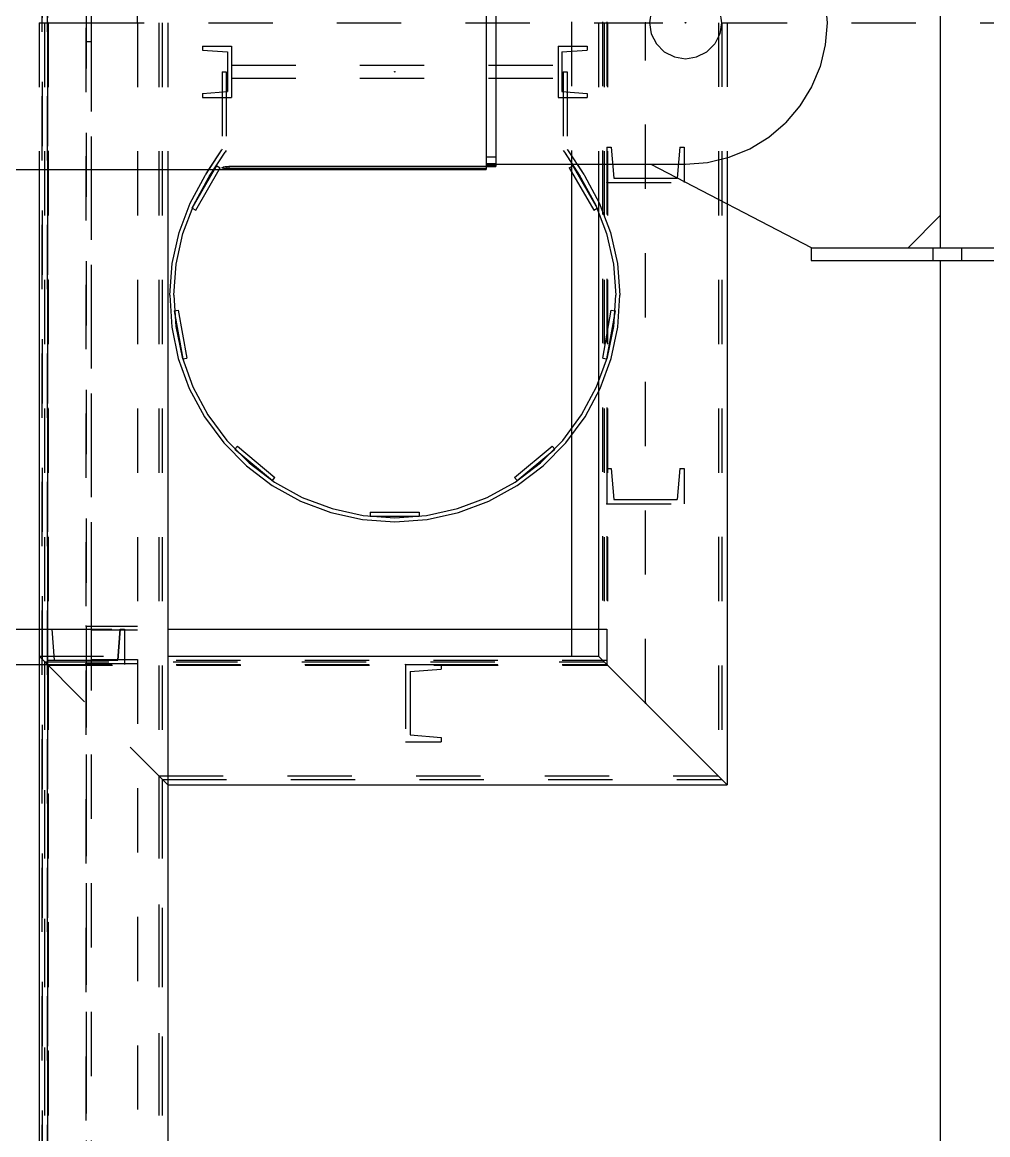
# Model space of a CAD drawing. Header units: millimetres. Extents: x 149919 to 150445, y 136651 to 136866.
# Drawn here: x 150373.923 to 150375.425, y 136756.845 to 136758.576 of the extents above; entities that cross this region are included whole.
import ezdxf

# ---------------------------------------------------------------- set-up
doc = ezdxf.new("R2010")
doc.units = ezdxf.units.MM
doc.header["$LTSCALE"] = 0.25
for name, pattern in [('CENTER', [50.8, 31.75, -6.35, 6.35, -6.35]), ('XKITLINE00', [0]), ('XKITLINE02', [4, 2, -2]), ('XKITLINE03', [6, 3, -1, 1, -1])]:
    doc.linetypes.add(name, pattern=pattern)

# ---------------------------------------------------------------- blocks, each defined once
blk = doc.blocks.new('çatıı')
at = {"color": 116, "linetype": 'XKITLINE02', "true_color": 0x136734}
for p, q in [((23214.14, 10058.83), (23214.13, 11600.44)), ((23214.99, 10058.83), (23214.98, 11600.44)), ((23214.14, 11231.06), (23214.14, 10409.49)), ((23214.99, 11231.06), (23214.99, 10409.49)), ((23220.98, 10823.17), (23220.98, 10720.61)), ((23228.98, 10820.27), (23228.98, 10823.17)), ((23221.78, 10822.59), (23221.78, 10723.52)), ((23213.68, 10820.27), (23233.68, 10820.27)), ((23213.68, 10820.27), (23213.68, 10797.42)), ((23214.53, 10820.27), (23214.53, 10409.49)), ((23215.07, 10820.27), (23215.07, 10409.49)), ((23228.98, 10820.27), (23228.98, 10725.85)), ((23232.3, 10820.27), (23232.3, 10409.49)), ((23232.83, 10820.27), (23232.83, 10409.49)), ((23233.68, 10820.27), (23233.68, 10797.42)), ((23296.48, 10820.42), (23296.48, 10720.42)), ((23296.48, 10820.42), (23296.48, 10798.27)), ((23300.68, 10820.27), (23320.68, 10820.28)), ((23300.68, 10820.27), (23300.69, 10798.27)), ((23301.28, 10820.42), (23301.28, 10720.42)), ((23301.53, 10820.27), (23301.54, 10720.87)), ((23301.98, 10820.42), (23301.98, 10720.42)), ((23302.07, 10820.27), (23302.07, 10720.34)), ((23319.3, 10820.28), (23319.31, 10703.1)), ((23319.83, 10820.28), (23319.84, 10702.57)), ((23320.68, 10820.28), (23320.69, 10792.1)), ((23220.98, 10817.35), (23221.78, 10817.35)), ((23221.78, 10816.48), (23221.78, 10720.61)), ((23239.08, 10816.65), (23239.08, 10816.03)), ((23239.08, 10816.65), (23243.58, 10816.65)), ((23239.08, 10816.03), (23242.98, 10815.72)), ((23243.58, 10816.65), (23243.58, 10808.65)), ((23294.38, 10816.65), (23298.88, 10816.65)), ((23294.38, 10816.65), (23294.38, 10808.65)), ((23294.98, 10815.72), (23298.88, 10816.03)), ((23298.88, 10816.65), (23298.88, 10816.03)), ((23242.98, 10815.72), (23242.98, 10809.59)), ((23294.98, 10815.72), (23294.98, 10809.59)), ((23242.15, 10812.65), (23242.15, 10800.6)), ((23242.15, 10812.65), (23242.78, 10812.65)), ((23242.15, 10812.65), (23242.15, 10800.6)), ((23242.15, 10812.65), (23242.78, 10812.65)), ((23242.15, 10812.65), (23242.15, 10800.6)), ((23242.15, 10812.65), (23242.78, 10812.65)), ((23242.15, 10812.65), (23242.15, 10800.6)), ((23242.15, 10812.65), (23242.78, 10812.65)), ((23242.15, 10812.65), (23242.15, 10800.6)), ((23242.15, 10812.65), (23242.78, 10812.65)), ((23242.15, 10812.65), (23242.15, 10800.6)), ((23242.15, 10812.65), (23242.78, 10812.65)), ((23242.15, 10812.65), (23242.15, 10800.6)), ((23242.15, 10812.65), (23242.78, 10812.65)), ((23242.78, 10812.65), (23242.78, 10800.4)), ((23242.78, 10812.65), (23242.78, 10800.4)), ((23242.78, 10812.65), (23242.78, 10800.4)), ((23242.78, 10812.65), (23242.78, 10800.4)), ((23242.78, 10812.65), (23242.78, 10800.4)), ((23242.78, 10812.65), (23242.78, 10800.4)), ((23242.78, 10812.65), (23242.78, 10800.4)), ((23243.58, 10813.65), (23243.58, 10811.65)), ((23243.58, 10813.65), (23294.38, 10813.65)), ((23243.58, 10813.65), (23243.58, 10811.65)), ((23243.58, 10813.65), (23294.38, 10813.65)), ((23243.58, 10813.65), (23243.58, 10811.65)), ((23243.58, 10813.65), (23294.38, 10813.65)), ((23243.58, 10813.65), (23243.58, 10811.65)), ((23243.58, 10813.65), (23294.38, 10813.65)), ((23243.58, 10813.65), (23243.58, 10811.65)), ((23243.58, 10813.65), (23294.38, 10813.65)), ((23243.58, 10813.65), (23243.58, 10811.65)), ((23243.58, 10813.65), (23294.38, 10813.65)), ((23243.58, 10813.65), (23243.58, 10811.65)), ((23243.58, 10813.65), (23294.38, 10813.65)), ((23243.58, 10813.65), (23243.58, 10811.65)), ((23243.58, 10813.65), (23294.38, 10813.65)), ((23243.58, 10813.65), (23243.58, 10811.65)), ((23243.58, 10813.65), (23294.38, 10813.65)), ((23243.58, 10813.65), (23243.58, 10811.65)), ((23243.58, 10813.65), (23294.38, 10813.65)), ((23243.58, 10813.65), (23243.58, 10811.65)), ((23243.58, 10813.65), (23294.38, 10813.65)), ((23243.58, 10813.65), (23243.58, 10811.65)), ((23243.58, 10813.65), (23294.38, 10813.65)), ((23243.58, 10813.65), (23243.58, 10811.65)), ((23243.58, 10813.65), (23294.38, 10813.65)), ((23243.58, 10813.65), (23243.58, 10811.65)), ((23243.58, 10813.65), (23294.38, 10813.65)), ((23243.58, 10813.65), (23243.58, 10811.65)), ((23243.58, 10813.65), (23294.38, 10813.65)), ((23243.58, 10813.65), (23243.58, 10811.65)), ((23243.58, 10813.65), (23294.38, 10813.65)), ((23243.58, 10813.65), (23243.58, 10811.65)), ((23243.58, 10813.65), (23294.38, 10813.65)), ((23243.58, 10813.65), (23243.58, 10811.65)), ((23243.58, 10813.65), (23294.38, 10813.65)), ((23243.58, 10813.65), (23243.58, 10811.65)), ((23243.58, 10813.65), (23294.38, 10813.65)), ((23243.58, 10813.65), (23243.58, 10811.65)), ((23243.58, 10813.65), (23294.38, 10813.65)), ((23243.58, 10813.65), (23243.58, 10811.65)), ((23243.58, 10813.65), (23294.38, 10813.65)), ((23243.58, 10813.65), (23243.58, 10811.65)), ((23243.58, 10813.65), (23294.38, 10813.65)), ((23243.58, 10813.65), (23243.58, 10811.65)), ((23243.58, 10813.65), (23294.38, 10813.65)), ((23243.58, 10813.65), (23243.58, 10811.65)), ((23243.58, 10813.65), (23294.38, 10813.65)), ((23243.58, 10813.65), (23243.58, 10811.65)), ((23243.58, 10813.65), (23294.38, 10813.65)), ((23243.58, 10813.65), (23243.58, 10811.65)), ((23243.58, 10813.65), (23294.38, 10813.65)), ((23243.58, 10813.65), (23243.58, 10811.65)), ((23243.58, 10813.65), (23294.38, 10813.65)), ((23243.58, 10813.65), (23243.58, 10811.65)), ((23243.58, 10813.65), (23294.38, 10813.65)), ((23243.58, 10813.65), (23243.58, 10811.65)), ((23243.58, 10813.65), (23294.38, 10813.65)), ((23243.58, 10813.65), (23243.58, 10811.65)), ((23243.58, 10813.65), (23294.38, 10813.65)), ((23243.58, 10813.65), (23243.58, 10811.65)), ((23243.58, 10813.65), (23294.38, 10813.65)), ((23294.38, 10813.65), (23294.38, 10811.65)), ((23294.38, 10813.65), (23294.38, 10811.65)), ((23294.38, 10813.65), (23294.38, 10811.65)), ((23294.38, 10813.65), (23294.38, 10811.65)), ((23294.38, 10813.65), (23294.38, 10811.65)), ((23294.38, 10813.65), (23294.38, 10811.65)), ((23294.38, 10813.65), (23294.38, 10811.65)), ((23294.38, 10813.65), (23294.38, 10811.65)), ((23294.38, 10813.65), (23294.38, 10811.65)), ((23294.38, 10813.65), (23294.38, 10811.65)), ((23294.38, 10813.65), (23294.38, 10811.65)), ((23294.38, 10813.65), (23294.38, 10811.65)), ((23294.38, 10813.65), (23294.38, 10811.65)), ((23294.38, 10813.65), (23294.38, 10811.65)), ((23294.38, 10813.65), (23294.38, 10811.65)), ((23294.38, 10813.65), (23294.38, 10811.65)), ((23294.38, 10813.65), (23294.38, 10811.65)), ((23294.38, 10813.65), (23294.38, 10811.65)), ((23294.38, 10813.65), (23294.38, 10811.65)), ((23294.38, 10813.65), (23294.38, 10811.65)), ((23294.38, 10813.65), (23294.38, 10811.65)), ((23294.38, 10813.65), (23294.38, 10811.65)), ((23294.38, 10813.65), (23294.38, 10811.65)), ((23294.38, 10813.65), (23294.38, 10811.65)), ((23294.38, 10813.65), (23294.38, 10811.65)), ((23294.38, 10813.65), (23294.38, 10811.65)), ((23294.38, 10813.65), (23294.38, 10811.65)), ((23294.38, 10813.65), (23294.38, 10811.65)), ((23294.38, 10813.65), (23294.38, 10811.65)), ((23294.38, 10813.65), (23294.38, 10811.65)), ((23294.38, 10813.65), (23294.38, 10811.65)), ((23295.18, 10812.65), (23295.18, 10800.4)), ((23295.18, 10812.65), (23295.81, 10812.65)), ((23295.18, 10812.65), (23295.18, 10800.4)), ((23295.18, 10812.65), (23295.81, 10812.65)), ((23295.18, 10812.65), (23295.18, 10800.4)), ((23295.18, 10812.65), (23295.81, 10812.65)), ((23295.18, 10812.65), (23295.18, 10800.4)), ((23295.18, 10812.65), (23295.81, 10812.65)), ((23295.18, 10812.65), (23295.18, 10800.4)), ((23295.18, 10812.65), (23295.81, 10812.65)), ((23295.18, 10812.65), (23295.18, 10800.4)), ((23295.18, 10812.65), (23295.81, 10812.65)), ((23295.18, 10812.65), (23295.18, 10800.4)), ((23295.18, 10812.65), (23295.81, 10812.65)), ((23295.81, 10812.65), (23295.81, 10800.6)), ((23295.81, 10812.65), (23295.81, 10800.6)), ((23295.81, 10812.65), (23295.81, 10800.6)), ((23295.81, 10812.65), (23295.81, 10800.6)), ((23295.81, 10812.65), (23295.81, 10800.6)), ((23295.81, 10812.65), (23295.81, 10800.6)), ((23295.81, 10812.65), (23295.81, 10800.6)), ((23243.58, 10811.65), (23294.38, 10811.65)), ((23243.58, 10811.65), (23294.38, 10811.65)), ((23243.58, 10811.65), (23294.38, 10811.65)), ((23243.58, 10811.65), (23294.38, 10811.65)), ((23243.58, 10811.65), (23294.38, 10811.65)), ((23243.58, 10811.65), (23294.38, 10811.65)), ((23243.58, 10811.65), (23294.38, 10811.65)), ((23243.58, 10811.65), (23294.38, 10811.65)), ((23243.58, 10811.65), (23294.38, 10811.65)), ((23243.58, 10811.65), (23294.38, 10811.65)), ((23243.58, 10811.65), (23294.38, 10811.65)), ((23243.58, 10811.65), (23294.38, 10811.65)), ((23243.58, 10811.65), (23294.38, 10811.65)), ((23243.58, 10811.65), (23294.38, 10811.65)), ((23243.58, 10811.65), (23294.38, 10811.65)), ((23243.58, 10811.65), (23294.38, 10811.65)), ((23243.58, 10811.65), (23294.38, 10811.65)), ((23243.58, 10811.65), (23294.38, 10811.65)), ((23243.58, 10811.65), (23294.38, 10811.65)), ((23243.58, 10811.65), (23294.38, 10811.65)), ((23243.58, 10811.65), (23294.38, 10811.65)), ((23243.58, 10811.65), (23294.38, 10811.65)), ((23243.58, 10811.65), (23294.38, 10811.65)), ((23243.58, 10811.65), (23294.38, 10811.65)), ((23243.58, 10811.65), (23294.38, 10811.65)), ((23243.58, 10811.65), (23294.38, 10811.65)), ((23243.58, 10811.65), (23294.38, 10811.65)), ((23243.58, 10811.65), (23294.38, 10811.65)), ((23243.58, 10811.65), (23294.38, 10811.65)), ((23243.58, 10811.65), (23294.38, 10811.65)), ((23243.58, 10811.65), (23294.38, 10811.65)), ((23239.08, 10809.27), (23242.98, 10809.59)), ((23239.08, 10809.27), (23239.08, 10808.65)), ((23294.98, 10809.59), (23298.88, 10809.27)), ((23298.88, 10809.27), (23298.88, 10808.65)), ((23239.08, 10808.65), (23243.58, 10808.65)), ((23294.38, 10808.65), (23298.88, 10808.65)), ((23239.6, 10796.68), (23242.1, 10800.52)), ((23239.6, 10796.68), (23242.1, 10800.52)), ((23239.6, 10796.68), (23242.1, 10800.52)), ((23239.6, 10796.68), (23242.1, 10800.52)), ((23239.6, 10796.68), (23242.1, 10800.52)), ((23239.6, 10796.68), (23242.1, 10800.52)), ((23239.6, 10796.68), (23242.1, 10800.52)), ((23239.6, 10796.68), (23242.1, 10800.52)), ((23239.6, 10796.68), (23242.1, 10800.52)), ((23239.6, 10796.68), (23242.1, 10800.52)), ((23239.6, 10796.68), (23242.1, 10800.52)), ((23239.6, 10796.68), (23242.1, 10800.52)), ((23240.09, 10797.42), (23242.1, 10800.52)), ((23240.09, 10797.42), (23242.1, 10800.52)), ((23242.15, 10800.6), (23242.1, 10800.52)), ((23242.15, 10800.6), (23242.1, 10800.52)), ((23242.15, 10800.6), (23242.1, 10800.52)), ((23242.15, 10800.6), (23242.1, 10800.52)), ((23242.15, 10800.6), (23242.1, 10800.52)), ((23242.15, 10800.6), (23242.1, 10800.52)), ((23242.15, 10800.6), (23242.1, 10800.52)), ((23242.15, 10800.6), (23242.1, 10800.52)), ((23242.15, 10800.6), (23242.1, 10800.52)), ((23242.15, 10800.6), (23242.1, 10800.52)), ((23242.15, 10800.6), (23242.1, 10800.52)), ((23242.15, 10800.6), (23242.1, 10800.52)), ((23242.15, 10800.6), (23242.1, 10800.52)), ((23242.15, 10800.6), (23242.1, 10800.52)), ((23242.78, 10800.4), (23242.61, 10800.16)), ((23242.78, 10800.4), (23242.61, 10800.16)), ((23242.78, 10800.4), (23242.61, 10800.16)), ((23242.78, 10800.4), (23242.61, 10800.16)), ((23242.78, 10800.4), (23242.61, 10800.16)), ((23242.78, 10800.4), (23242.61, 10800.16)), ((23242.78, 10800.4), (23242.61, 10800.16)), ((23242.78, 10800.4), (23242.61, 10800.16)), ((23242.78, 10800.4), (23242.61, 10800.16)), ((23242.78, 10800.4), (23242.61, 10800.16)), ((23242.78, 10800.4), (23242.61, 10800.16)), ((23242.78, 10800.4), (23242.61, 10800.16)), ((23242.78, 10800.4), (23242.61, 10800.16)), ((23242.78, 10800.4), (23242.61, 10800.16)), ((23295.18, 10800.4), (23295.36, 10800.16)), ((23295.18, 10800.4), (23295.36, 10800.16)), ((23295.18, 10800.4), (23295.36, 10800.16)), ((23295.18, 10800.4), (23295.36, 10800.16)), ((23295.18, 10800.4), (23295.36, 10800.16)), ((23295.18, 10800.4), (23295.36, 10800.16)), ((23295.18, 10800.4), (23295.36, 10800.16)), ((23295.81, 10800.6), (23295.87, 10800.52)), ((23295.81, 10800.6), (23295.87, 10800.52)), ((23295.81, 10800.6), (23295.87, 10800.52)), ((23295.81, 10800.6), (23295.87, 10800.52)), ((23295.81, 10800.6), (23295.87, 10800.52)), ((23295.81, 10800.6), (23295.87, 10800.52)), ((23295.81, 10800.6), (23295.87, 10800.52)), ((23295.87, 10800.52), (23298.37, 10796.68)), ((23295.87, 10800.52), (23298.37, 10796.68)), ((23295.87, 10800.52), (23298.37, 10796.68)), ((23295.87, 10800.52), (23298.37, 10796.68)), ((23295.87, 10800.52), (23298.37, 10796.68)), ((23295.87, 10800.52), (23298.37, 10796.68)), ((23295.87, 10800.52), (23298.37, 10796.68)), ((23295.87, 10800.52), (23298.37, 10796.68)), ((23295.87, 10800.52), (23298.37, 10796.68)), ((23295.87, 10800.52), (23298.37, 10796.68)), ((23295.87, 10800.52), (23298.37, 10796.68)), ((23295.87, 10800.52), (23298.37, 10796.68)), ((23295.87, 10800.52), (23298.37, 10796.68)), ((23301.98, 10800.92), (23301.98, 10795.42)), ((23301.98, 10800.92), (23302.66, 10800.92)), ((23301.98, 10800.92), (23301.98, 10795.42)), ((23302.66, 10800.92), (23303.05, 10796.12)), ((23302.66, 10800.92), (23303.05, 10796.12)), ((23313.3, 10800.92), (23312.92, 10796.12)), ((23313.3, 10800.92), (23312.92, 10796.12)), ((23313.3, 10800.92), (23313.98, 10800.92)), ((23313.98, 10800.92), (23313.98, 10795.42)), ((23313.98, 10800.92), (23313.98, 10795.42)), ((23240.14, 10796.35), (23242.61, 10800.16)), ((23240.14, 10796.35), (23242.61, 10800.16)), ((23240.14, 10796.35), (23242.61, 10800.16)), ((23240.14, 10796.35), (23242.61, 10800.16)), ((23240.14, 10796.35), (23242.61, 10800.16)), ((23240.14, 10796.35), (23242.61, 10800.16)), ((23240.14, 10796.35), (23242.61, 10800.16)), ((23240.14, 10796.35), (23242.61, 10800.16)), ((23240.14, 10796.35), (23242.61, 10800.16)), ((23240.14, 10796.35), (23242.61, 10800.16)), ((23240.14, 10796.35), (23242.61, 10800.16)), ((23240.14, 10796.35), (23242.61, 10800.16)), ((23240.84, 10797.42), (23242.61, 10800.16)), ((23240.84, 10797.42), (23242.61, 10800.16)), ((23295.36, 10800.16), (23297.83, 10796.35)), ((23295.36, 10800.16), (23297.83, 10796.35)), ((23295.36, 10800.16), (23297.83, 10796.35)), ((23295.36, 10800.16), (23297.83, 10796.35)), ((23295.36, 10800.16), (23297.83, 10796.35)), ((23295.36, 10800.16), (23296.58, 10798.27)), ((23295.36, 10800.16), (23297.83, 10796.35)), ((23240.96, 10797.42), (23241.31, 10798.03)), ((23241.31, 10798.03), (23241.85, 10797.72)), ((23241.68, 10797.42), (23241.85, 10797.72)), ((23296.48, 10797.93), (23296.48, 10797.08)), ((23237.16, 10792.22), (23239.5, 10796.51)), ((23237.16, 10792.22), (23239.5, 10796.51)), ((23237.16, 10792.22), (23239.5, 10796.51)), ((23237.16, 10792.22), (23239.5, 10796.51)), ((23237.16, 10792.22), (23239.5, 10796.51)), ((23237.16, 10792.22), (23239.5, 10796.51)), ((23237.73, 10791.96), (23240.03, 10796.17)), ((23237.73, 10791.96), (23240.03, 10796.17)), ((23237.73, 10791.96), (23240.03, 10796.17)), ((23237.73, 10791.96), (23240.03, 10796.17)), ((23237.73, 10791.96), (23240.03, 10796.17)), ((23237.73, 10791.96), (23240.03, 10796.17)), ((23239.5, 10796.51), (23239.55, 10796.59)), ((23239.5, 10796.51), (23239.55, 10796.59)), ((23239.5, 10796.51), (23239.55, 10796.59)), ((23239.5, 10796.51), (23239.55, 10796.59)), ((23239.5, 10796.51), (23239.55, 10796.59)), ((23239.5, 10796.51), (23239.55, 10796.59)), ((23239.6, 10796.68), (23239.55, 10796.59)), ((23239.6, 10796.68), (23239.55, 10796.59)), ((23239.6, 10796.68), (23239.55, 10796.59)), ((23239.6, 10796.68), (23239.55, 10796.59)), ((23239.6, 10796.68), (23239.55, 10796.59)), ((23239.6, 10796.68), (23239.55, 10796.59)), ((23239.6, 10796.68), (23239.55, 10796.59)), ((23239.6, 10796.68), (23239.55, 10796.59)), ((23239.6, 10796.68), (23239.55, 10796.59)), ((23239.6, 10796.68), (23239.55, 10796.59)), ((23239.6, 10796.68), (23239.55, 10796.59)), ((23239.6, 10796.68), (23239.55, 10796.59)), ((23239.6, 10796.68), (23239.55, 10796.59)), ((23240.03, 10796.17), (23240.09, 10796.26)), ((23240.03, 10796.17), (23240.09, 10796.26)), ((23240.03, 10796.17), (23240.09, 10796.26)), ((23240.03, 10796.17), (23240.09, 10796.26)), ((23240.03, 10796.17), (23240.09, 10796.26)), ((23240.03, 10796.17), (23240.09, 10796.26)), ((23240.09, 10796.26), (23240.14, 10796.35)), ((23240.09, 10796.26), (23240.14, 10796.35)), ((23240.09, 10796.26), (23240.14, 10796.35)), ((23240.09, 10796.26), (23240.14, 10796.35)), ((23240.09, 10796.26), (23240.14, 10796.35)), ((23240.09, 10796.26), (23240.14, 10796.35)), ((23297.83, 10796.35), (23297.88, 10796.26)), ((23297.83, 10796.35), (23297.88, 10796.26)), ((23297.83, 10796.35), (23297.88, 10796.26)), ((23297.83, 10796.35), (23297.88, 10796.26)), ((23297.83, 10796.35), (23297.88, 10796.26)), ((23297.83, 10796.35), (23297.88, 10796.26)), ((23297.88, 10796.26), (23297.94, 10796.17)), ((23297.88, 10796.26), (23297.94, 10796.17)), ((23297.88, 10796.26), (23297.94, 10796.17)), ((23297.88, 10796.26), (23297.94, 10796.17)), ((23297.88, 10796.26), (23297.94, 10796.17)), ((23297.88, 10796.26), (23297.94, 10796.17)), ((23297.94, 10796.17), (23300.21, 10792.02)), ((23297.94, 10796.17), (23300.21, 10792.02)), ((23297.94, 10796.17), (23300.21, 10792.02)), ((23297.94, 10796.17), (23300.21, 10792.02)), ((23297.94, 10796.17), (23300.21, 10792.02)), ((23297.94, 10796.17), (23300.21, 10792.02)), ((23298.37, 10796.68), (23298.42, 10796.59)), ((23298.37, 10796.68), (23298.42, 10796.59)), ((23298.37, 10796.68), (23298.42, 10796.59)), ((23298.37, 10796.68), (23298.42, 10796.59)), ((23298.37, 10796.68), (23298.42, 10796.59)), ((23298.37, 10796.68), (23298.42, 10796.59)), ((23298.37, 10796.68), (23298.42, 10796.59)), ((23298.37, 10796.68), (23298.42, 10796.59)), ((23298.37, 10796.68), (23298.42, 10796.59)), ((23298.37, 10796.68), (23298.42, 10796.59)), ((23298.37, 10796.68), (23298.42, 10796.59)), ((23298.37, 10796.68), (23298.42, 10796.59)), ((23298.37, 10796.68), (23298.42, 10796.59)), ((23298.42, 10796.59), (23298.47, 10796.51)), ((23298.42, 10796.59), (23298.47, 10796.51)), ((23298.42, 10796.59), (23298.47, 10796.51)), ((23298.42, 10796.59), (23298.47, 10796.51)), ((23298.42, 10796.59), (23298.47, 10796.51)), ((23298.42, 10796.59), (23298.47, 10796.51)), ((23298.47, 10796.51), (23300.78, 10792.28)), ((23298.47, 10796.51), (23300.78, 10792.28)), ((23298.47, 10796.51), (23300.78, 10792.28)), ((23298.47, 10796.51), (23300.78, 10792.28)), ((23298.47, 10796.51), (23300.78, 10792.28)), ((23298.47, 10796.51), (23300.78, 10792.28)), ((23301.98, 10795.42), (23313.98, 10795.42)), ((23303.05, 10796.12), (23312.92, 10796.12)), ((23235.44, 10787.66), (23237.16, 10792.22)), ((23235.44, 10787.66), (23237.16, 10792.22)), ((23235.44, 10787.66), (23237.16, 10792.22)), ((23235.44, 10787.66), (23237.16, 10792.22)), ((23235.44, 10787.66), (23237.16, 10792.22)), ((23235.44, 10787.66), (23237.16, 10792.22)), ((23236.05, 10787.48), (23237.73, 10791.96)), ((23236.05, 10787.48), (23237.73, 10791.96)), ((23236.05, 10787.48), (23237.73, 10791.96)), ((23236.05, 10787.48), (23237.73, 10791.96)), ((23236.05, 10787.48), (23237.73, 10791.96)), ((23236.05, 10787.48), (23237.73, 10791.96)), ((23300.21, 10792.02), (23301.92, 10787.48)), ((23300.21, 10792.02), (23301.92, 10787.48)), ((23300.21, 10792.02), (23301.92, 10787.48)), ((23300.21, 10792.02), (23301.92, 10787.48)), ((23300.21, 10792.02), (23301.92, 10787.48)), ((23300.21, 10792.02), (23301.92, 10787.48)), ((23300.69, 10792.46), (23300.69, 10790.75)), ((23300.78, 10792.28), (23302.52, 10787.66)), ((23300.78, 10792.28), (23302.52, 10787.66)), ((23300.78, 10792.28), (23302.52, 10787.66)), ((23300.78, 10792.28), (23302.52, 10787.66)), ((23300.78, 10792.28), (23302.52, 10787.66)), ((23300.78, 10792.28), (23302.52, 10787.66)), ((23234.37, 10782.83), (23235.44, 10787.66)), ((23234.37, 10782.83), (23235.44, 10787.66)), ((23234.37, 10782.83), (23235.44, 10787.66)), ((23234.37, 10782.83), (23235.44, 10787.66)), ((23234.37, 10782.83), (23235.44, 10787.66)), ((23234.37, 10782.83), (23235.44, 10787.66)), ((23234.99, 10782.74), (23236.05, 10787.48)), ((23234.99, 10782.74), (23236.05, 10787.48)), ((23234.99, 10782.74), (23236.05, 10787.48)), ((23234.99, 10782.74), (23236.05, 10787.48)), ((23234.99, 10782.74), (23236.05, 10787.48)), ((23234.99, 10782.74), (23236.05, 10787.48)), ((23301.92, 10787.48), (23302.98, 10782.74)), ((23301.92, 10787.48), (23302.98, 10782.74)), ((23301.92, 10787.48), (23302.98, 10782.74)), ((23301.92, 10787.48), (23302.98, 10782.74)), ((23301.92, 10787.48), (23302.98, 10782.74)), ((23301.92, 10787.48), (23302.98, 10782.74)), ((23302.52, 10787.66), (23303.6, 10782.83)), ((23302.52, 10787.66), (23303.6, 10782.83)), ((23302.52, 10787.66), (23303.6, 10782.83)), ((23302.52, 10787.66), (23303.6, 10782.83)), ((23302.52, 10787.66), (23303.6, 10782.83)), ((23302.52, 10787.66), (23303.6, 10782.83)), ((23233.99, 10777.88), (23234.37, 10782.83)), ((23233.99, 10777.88), (23234.37, 10782.83)), ((23233.99, 10777.88), (23234.37, 10782.83)), ((23233.99, 10777.88), (23234.37, 10782.83)), ((23233.99, 10777.88), (23234.37, 10782.83)), ((23233.99, 10777.88), (23234.37, 10782.83)), ((23234.62, 10777.87), (23234.99, 10782.74)), ((23234.62, 10777.87), (23234.99, 10782.74)), ((23234.62, 10777.87), (23234.99, 10782.74)), ((23234.62, 10777.87), (23234.99, 10782.74)), ((23234.62, 10777.87), (23234.99, 10782.74)), ((23234.62, 10777.87), (23234.99, 10782.74)), ((23302.98, 10782.74), (23303.35, 10777.87)), ((23302.98, 10782.74), (23303.35, 10777.87)), ((23302.98, 10782.74), (23303.35, 10777.87)), ((23302.98, 10782.74), (23303.35, 10777.87)), ((23302.98, 10782.74), (23303.35, 10777.87)), ((23302.98, 10782.74), (23303.35, 10777.87)), ((23303.6, 10782.83), (23303.98, 10777.88)), ((23303.6, 10782.83), (23303.98, 10777.88)), ((23303.6, 10782.83), (23303.98, 10777.88)), ((23303.6, 10782.83), (23303.98, 10777.88)), ((23303.6, 10782.83), (23303.98, 10777.88)), ((23303.6, 10782.83), (23303.98, 10777.88)), ((23233.99, 10777.88), (23234.31, 10772.92)), ((23233.99, 10777.88), (23234.31, 10772.92)), ((23233.99, 10777.88), (23234.31, 10772.92)), ((23233.99, 10777.88), (23234.31, 10772.92)), ((23233.99, 10777.88), (23234.31, 10772.92)), ((23233.99, 10777.88), (23234.31, 10772.92)), ((23234.62, 10777.87), (23234.93, 10773)), ((23234.62, 10777.87), (23234.93, 10773)), ((23234.62, 10777.87), (23234.93, 10773)), ((23234.62, 10777.87), (23234.93, 10773)), ((23234.62, 10777.87), (23234.93, 10773)), ((23234.62, 10777.87), (23234.93, 10773)), ((23303.04, 10773), (23303.35, 10777.87)), ((23303.04, 10773), (23303.35, 10777.87)), ((23303.04, 10773), (23303.35, 10777.87)), ((23303.04, 10773), (23303.35, 10777.87)), ((23303.04, 10773), (23303.35, 10777.87)), ((23303.04, 10773), (23303.35, 10777.87)), ((23303.66, 10772.92), (23303.98, 10777.88)), ((23303.66, 10772.92), (23303.98, 10777.88)), ((23303.66, 10772.92), (23303.98, 10777.88)), ((23303.66, 10772.92), (23303.98, 10777.88)), ((23303.66, 10772.92), (23303.98, 10777.88)), ((23303.66, 10772.92), (23303.98, 10777.88)), ((23234.31, 10772.92), (23235.33, 10768.06)), ((23234.31, 10772.92), (23235.33, 10768.06)), ((23234.31, 10772.92), (23235.33, 10768.06)), ((23234.31, 10772.92), (23235.33, 10768.06)), ((23234.31, 10772.92), (23235.33, 10768.06)), ((23234.31, 10772.92), (23235.33, 10768.06)), ((23234.93, 10773), (23235.93, 10768.23)), ((23234.93, 10773), (23235.93, 10768.23)), ((23234.93, 10773), (23235.93, 10768.23)), ((23234.93, 10773), (23235.93, 10768.23)), ((23234.93, 10773), (23235.93, 10768.23)), ((23234.93, 10773), (23235.93, 10768.23)), ((23302.04, 10768.23), (23303.04, 10773)), ((23302.04, 10768.23), (23303.04, 10773)), ((23302.04, 10768.23), (23303.04, 10773)), ((23302.04, 10768.23), (23303.04, 10773)), ((23302.04, 10768.23), (23303.04, 10773)), ((23302.04, 10768.23), (23303.04, 10773)), ((23302.64, 10768.06), (23303.66, 10772.92)), ((23302.64, 10768.06), (23303.66, 10772.92)), ((23302.64, 10768.06), (23303.66, 10772.92)), ((23302.64, 10768.06), (23303.66, 10772.92)), ((23302.64, 10768.06), (23303.66, 10772.92)), ((23302.64, 10768.06), (23303.66, 10772.92)), ((23235.33, 10768.06), (23237.03, 10763.39)), ((23235.33, 10768.06), (23237.03, 10763.39)), ((23235.33, 10768.06), (23237.03, 10763.39)), ((23235.33, 10768.06), (23237.03, 10763.39)), ((23235.33, 10768.06), (23237.03, 10763.39)), ((23235.33, 10768.06), (23237.03, 10763.39)), ((23235.93, 10768.23), (23237.6, 10763.64)), ((23235.93, 10768.23), (23237.6, 10763.64)), ((23235.93, 10768.23), (23237.6, 10763.64)), ((23235.93, 10768.23), (23237.6, 10763.64)), ((23235.93, 10768.23), (23237.6, 10763.64)), ((23235.93, 10768.23), (23237.6, 10763.64)), ((23300.37, 10763.64), (23302.04, 10768.23)), ((23300.37, 10763.64), (23302.04, 10768.23)), ((23300.37, 10763.64), (23302.04, 10768.23)), ((23300.37, 10763.64), (23302.04, 10768.23)), ((23300.37, 10763.64), (23302.04, 10768.23)), ((23300.37, 10763.64), (23302.04, 10768.23)), ((23300.94, 10763.39), (23302.64, 10768.06)), ((23300.94, 10763.39), (23302.64, 10768.06)), ((23300.94, 10763.39), (23302.64, 10768.06)), ((23300.94, 10763.39), (23302.64, 10768.06)), ((23300.94, 10763.39), (23302.64, 10768.06)), ((23300.94, 10763.39), (23302.64, 10768.06)), ((23300.69, 10764.52), (23300.69, 10762.91)), ((23237.03, 10763.39), (23239.4, 10758.95)), ((23237.03, 10763.39), (23239.4, 10758.95)), ((23237.03, 10763.39), (23239.4, 10758.95)), ((23237.03, 10763.39), (23239.4, 10758.95)), ((23237.03, 10763.39), (23239.4, 10758.95)), ((23237.03, 10763.39), (23239.4, 10758.95)), ((23237.6, 10763.64), (23239.93, 10759.29)), ((23237.6, 10763.64), (23239.93, 10759.29)), ((23237.6, 10763.64), (23239.93, 10759.29)), ((23237.6, 10763.64), (23239.93, 10759.29)), ((23237.6, 10763.64), (23239.93, 10759.29)), ((23237.6, 10763.64), (23239.93, 10759.29)), ((23298.04, 10759.29), (23300.37, 10763.64)), ((23298.04, 10759.29), (23300.37, 10763.64)), ((23298.04, 10759.29), (23300.37, 10763.64)), ((23298.04, 10759.29), (23300.37, 10763.64)), ((23298.04, 10759.29), (23300.37, 10763.64)), ((23298.04, 10759.29), (23300.37, 10763.64)), ((23298.57, 10758.95), (23300.94, 10763.39)), ((23298.57, 10758.95), (23300.94, 10763.39)), ((23298.57, 10758.95), (23300.94, 10763.39)), ((23298.57, 10758.95), (23300.94, 10763.39)), ((23298.57, 10758.95), (23300.94, 10763.39)), ((23298.57, 10758.95), (23300.94, 10763.39)), ((23239.4, 10758.95), (23242.39, 10754.9)), ((23239.4, 10758.95), (23242.39, 10754.9)), ((23239.4, 10758.95), (23242.39, 10754.9)), ((23239.4, 10758.95), (23242.39, 10754.9)), ((23239.4, 10758.95), (23242.39, 10754.9)), ((23239.4, 10758.95), (23242.39, 10754.9)), ((23239.93, 10759.29), (23242.87, 10755.31)), ((23239.93, 10759.29), (23242.87, 10755.31)), ((23239.93, 10759.29), (23242.87, 10755.31)), ((23239.93, 10759.29), (23242.87, 10755.31)), ((23239.93, 10759.29), (23242.87, 10755.31)), ((23239.93, 10759.29), (23242.87, 10755.31)), ((23295.1, 10755.31), (23298.04, 10759.29)), ((23295.1, 10755.31), (23298.04, 10759.29)), ((23295.1, 10755.31), (23298.04, 10759.29)), ((23295.1, 10755.31), (23298.04, 10759.29)), ((23295.1, 10755.31), (23298.04, 10759.29)), ((23295.1, 10755.31), (23298.04, 10759.29)), ((23295.58, 10754.9), (23298.57, 10758.95)), ((23295.58, 10754.9), (23298.57, 10758.95)), ((23295.58, 10754.9), (23298.57, 10758.95)), ((23295.58, 10754.9), (23298.57, 10758.95)), ((23295.58, 10754.9), (23298.57, 10758.95)), ((23295.58, 10754.9), (23298.57, 10758.95)), ((23296.48, 10757.19), (23296.48, 10756.13)), ((23242.87, 10755.31), (23246.34, 10751.8)), ((23242.87, 10755.31), (23246.34, 10751.8)), ((23242.87, 10755.31), (23246.34, 10751.8)), ((23242.87, 10755.31), (23246.34, 10751.8)), ((23242.87, 10755.31), (23246.34, 10751.8)), ((23242.87, 10755.31), (23246.34, 10751.8)), ((23291.63, 10751.8), (23295.1, 10755.31)), ((23291.63, 10751.8), (23295.1, 10755.31)), ((23291.63, 10751.8), (23295.1, 10755.31)), ((23291.63, 10751.8), (23295.1, 10755.31)), ((23291.63, 10751.8), (23295.1, 10755.31)), ((23291.63, 10751.8), (23295.1, 10755.31)), ((23242.39, 10754.9), (23245.92, 10751.33)), ((23242.39, 10754.9), (23245.92, 10751.33)), ((23242.39, 10754.9), (23245.92, 10751.33)), ((23242.39, 10754.9), (23245.92, 10751.33)), ((23242.39, 10754.9), (23245.92, 10751.33)), ((23242.39, 10754.9), (23245.92, 10751.33)), ((23292.04, 10751.33), (23295.58, 10754.9)), ((23292.04, 10751.33), (23295.58, 10754.9)), ((23292.04, 10751.33), (23295.58, 10754.9)), ((23292.04, 10751.33), (23295.58, 10754.9)), ((23292.04, 10751.33), (23295.58, 10754.9)), ((23292.04, 10751.33), (23295.58, 10754.9)), ((23245.92, 10751.33), (23249.94, 10748.29)), ((23245.92, 10751.33), (23249.94, 10748.29)), ((23245.92, 10751.33), (23249.94, 10748.29)), ((23245.92, 10751.33), (23249.94, 10748.29)), ((23245.92, 10751.33), (23249.94, 10748.29)), ((23245.92, 10751.33), (23249.94, 10748.29)), ((23246.34, 10751.8), (23250.28, 10748.82)), ((23246.34, 10751.8), (23250.28, 10748.82)), ((23246.34, 10751.8), (23250.28, 10748.82)), ((23246.34, 10751.8), (23250.28, 10748.82)), ((23246.34, 10751.8), (23250.28, 10748.82)), ((23246.34, 10751.8), (23250.28, 10748.82)), ((23287.69, 10748.82), (23291.63, 10751.8)), ((23287.69, 10748.82), (23291.63, 10751.8)), ((23287.69, 10748.82), (23291.63, 10751.8)), ((23287.69, 10748.82), (23291.63, 10751.8)), ((23287.69, 10748.82), (23291.63, 10751.8)), ((23287.69, 10748.82), (23291.63, 10751.8)), ((23288.03, 10748.29), (23292.04, 10751.33)), ((23288.03, 10748.29), (23292.04, 10751.33)), ((23288.03, 10748.29), (23292.04, 10751.33)), ((23288.03, 10748.29), (23292.04, 10751.33)), ((23288.03, 10748.29), (23292.04, 10751.33)), ((23288.03, 10748.29), (23292.04, 10751.33)), ((23301.98, 10750.92), (23301.98, 10745.42)), ((23301.98, 10750.92), (23302.66, 10750.92)), ((23301.98, 10750.92), (23301.98, 10745.42)), ((23302.66, 10750.92), (23303.05, 10746.12)), ((23302.66, 10750.92), (23303.05, 10746.12)), ((23313.3, 10750.92), (23312.92, 10746.12)), ((23313.3, 10750.92), (23312.92, 10746.12)), ((23313.3, 10750.92), (23313.98, 10750.92)), ((23313.98, 10750.92), (23313.98, 10745.42)), ((23313.98, 10750.92), (23313.98, 10745.42)), ((23250.28, 10748.82), (23254.61, 10746.44)), ((23250.28, 10748.82), (23254.61, 10746.44)), ((23250.28, 10748.82), (23254.61, 10746.44)), ((23250.28, 10748.82), (23254.61, 10746.44)), ((23250.28, 10748.82), (23254.61, 10746.44)), ((23250.28, 10748.82), (23254.61, 10746.44)), ((23283.36, 10746.44), (23287.69, 10748.82)), ((23283.36, 10746.44), (23287.69, 10748.82)), ((23283.36, 10746.44), (23287.69, 10748.82)), ((23283.36, 10746.44), (23287.69, 10748.82)), ((23283.36, 10746.44), (23287.69, 10748.82)), ((23283.36, 10746.44), (23287.69, 10748.82)), ((23249.94, 10748.29), (23254.34, 10745.86)), ((23249.94, 10748.29), (23254.34, 10745.86)), ((23249.94, 10748.29), (23254.34, 10745.86)), ((23249.94, 10748.29), (23254.34, 10745.86)), ((23249.94, 10748.29), (23254.34, 10745.86)), ((23249.94, 10748.29), (23254.34, 10745.86)), ((23283.62, 10745.86), (23288.03, 10748.29)), ((23283.62, 10745.86), (23288.03, 10748.29)), ((23283.62, 10745.86), (23288.03, 10748.29)), ((23283.62, 10745.86), (23288.03, 10748.29)), ((23283.62, 10745.86), (23288.03, 10748.29)), ((23283.62, 10745.86), (23288.03, 10748.29)), ((23254.34, 10745.86), (23259.05, 10744.09)), ((23254.34, 10745.86), (23259.05, 10744.09)), ((23254.34, 10745.86), (23259.05, 10744.09)), ((23254.34, 10745.86), (23259.05, 10744.09)), ((23254.34, 10745.86), (23259.05, 10744.09)), ((23254.34, 10745.86), (23259.05, 10744.09)), ((23254.61, 10746.44), (23259.23, 10744.7)), ((23254.61, 10746.44), (23259.23, 10744.7)), ((23254.61, 10746.44), (23259.23, 10744.7)), ((23254.61, 10746.44), (23259.23, 10744.7)), ((23254.61, 10746.44), (23259.23, 10744.7)), ((23254.61, 10746.44), (23259.23, 10744.7)), ((23278.74, 10744.7), (23283.36, 10746.44)), ((23278.74, 10744.7), (23283.36, 10746.44)), ((23278.74, 10744.7), (23283.36, 10746.44)), ((23278.74, 10744.7), (23283.36, 10746.44)), ((23278.74, 10744.7), (23283.36, 10746.44)), ((23278.74, 10744.7), (23283.36, 10746.44)), ((23278.92, 10744.09), (23283.62, 10745.86)), ((23278.92, 10744.09), (23283.62, 10745.86)), ((23278.92, 10744.09), (23283.62, 10745.86)), ((23278.92, 10744.09), (23283.62, 10745.86)), ((23278.92, 10744.09), (23283.62, 10745.86)), ((23278.92, 10744.09), (23283.62, 10745.86)), ((23301.98, 10745.42), (23313.98, 10745.42)), ((23303.05, 10746.12), (23312.92, 10746.12)), ((23259.05, 10744.09), (23263.97, 10743.02)), ((23259.05, 10744.09), (23263.97, 10743.02)), ((23259.05, 10744.09), (23263.97, 10743.02)), ((23259.05, 10744.09), (23263.97, 10743.02)), ((23259.05, 10744.09), (23263.97, 10743.02)), ((23259.05, 10744.09), (23263.97, 10743.02)), ((23259.23, 10744.7), (23264.06, 10743.64)), ((23259.23, 10744.7), (23264.06, 10743.64)), ((23259.23, 10744.7), (23264.06, 10743.64)), ((23259.23, 10744.7), (23264.06, 10743.64)), ((23259.23, 10744.7), (23264.06, 10743.64)), ((23259.23, 10744.7), (23264.06, 10743.64)), ((23264.06, 10743.64), (23268.98, 10743.28)), ((23264.06, 10743.64), (23268.98, 10743.28)), ((23264.06, 10743.64), (23268.98, 10743.28)), ((23264.06, 10743.64), (23268.98, 10743.28)), ((23264.06, 10743.64), (23268.98, 10743.28)), ((23264.06, 10743.64), (23268.98, 10743.28)), ((23268.98, 10743.28), (23273.91, 10743.64)), ((23268.98, 10743.28), (23273.91, 10743.64)), ((23268.98, 10743.28), (23273.91, 10743.64)), ((23268.98, 10743.28), (23273.91, 10743.64)), ((23268.98, 10743.28), (23273.91, 10743.64)), ((23268.98, 10743.28), (23273.91, 10743.64)), ((23273.91, 10743.64), (23278.74, 10744.7)), ((23273.91, 10743.64), (23278.74, 10744.7)), ((23273.91, 10743.64), (23278.74, 10744.7)), ((23273.91, 10743.64), (23278.74, 10744.7)), ((23273.91, 10743.64), (23278.74, 10744.7)), ((23273.91, 10743.64), (23278.74, 10744.7)), ((23274, 10743.02), (23278.92, 10744.09)), ((23274, 10743.02), (23278.92, 10744.09)), ((23274, 10743.02), (23278.92, 10744.09)), ((23274, 10743.02), (23278.92, 10744.09)), ((23274, 10743.02), (23278.92, 10744.09)), ((23274, 10743.02), (23278.92, 10744.09)), ((23263.97, 10743.02), (23268.98, 10742.65)), ((23263.97, 10743.02), (23268.98, 10742.65)), ((23263.97, 10743.02), (23268.98, 10742.65)), ((23263.97, 10743.02), (23268.98, 10742.65)), ((23263.97, 10743.02), (23268.98, 10742.65)), ((23263.97, 10743.02), (23268.98, 10742.65)), ((23268.98, 10742.65), (23274, 10743.02)), ((23268.98, 10742.65), (23274, 10743.02)), ((23268.98, 10742.65), (23274, 10743.02)), ((23268.98, 10742.65), (23274, 10743.02)), ((23268.98, 10742.65), (23274, 10743.02)), ((23268.98, 10742.65), (23274, 10743.02)), ((23115, 10725.92), (23233.68, 10725.92)), ((23207.49, 10725.92), (23214.98, 10725.92)), ((23214.98, 10725.92), (23214.98, 10720.42)), ((23214.98, 10725.92), (23214.98, 10720.42)), ((23214.98, 10725.92), (23215.66, 10725.92)), ((23214.98, 10725.92), (23214.98, 10720.42)), ((23214.98, 10725.92), (23214.98, 10720.42)), ((23214.98, 10725.92), (23215.66, 10725.92)), ((23214.98, 10725.92), (23214.98, 10725.92)), ((23214.98, 10725.92), (23214.98, 10720.42)), ((23214.98, 10725.92), (23215.66, 10725.92)), ((23215.66, 10725.92), (23216.05, 10721.12)), ((23215.66, 10725.92), (23216.05, 10721.12)), ((23215.66, 10725.92), (23216.05, 10721.12)), ((23215.66, 10725.92), (23215.66, 10725.92)), ((23215.66, 10725.92), (23216.05, 10721.12)), ((23220.98, 10726.43), (23228.98, 10726.43)), ((23220.99, 10726.42), (23220.99, 10623.17)), ((23220.99, 10726.42), (23221.79, 10726.42)), ((23220.99, 10726.42), (23220.99, 10623.17)), ((23220.99, 10726.42), (23221.79, 10726.42)), ((23221.79, 10726.42), (23221.79, 10623.75)), ((23221.79, 10726.42), (23221.79, 10623.75)), ((23225.92, 10721.12), (23226.3, 10725.92)), ((23226.3, 10725.92), (23225.92, 10721.12)), ((23226.3, 10725.92), (23225.92, 10721.12)), ((23226.3, 10725.92), (23225.92, 10721.12)), ((23226.3, 10725.92), (23226.98, 10725.92)), ((23226.3, 10725.92), (23226.98, 10725.92)), ((23226.3, 10725.92), (23226.3, 10725.92)), ((23226.3, 10725.92), (23226.98, 10725.92)), ((23226.98, 10725.92), (23226.98, 10720.42)), ((23226.98, 10725.92), (23226.98, 10720.42)), ((23226.98, 10725.92), (23226.98, 10720.42)), ((23226.98, 10725.92), (23226.98, 10725.92)), ((23226.98, 10725.92), (23226.98, 10720.42)), ((23300.69, 10725.92), (23301.98, 10725.92)), ((23301.98, 10725.92), (23301.98, 10720.42)), ((23221.78, 10725.85), (23228.98, 10725.85)), ((23115, 10721.12), (23301.98, 10721.12)), ((23115, 10721.12), (23214.98, 10721.12)), ((23213.68, 10721.72), (23233.68, 10701.72)), ((23213.68, 10721.72), (23213.68, 10060.36)), ((23213.68, 10721.72), (23233.68, 10701.72)), ((23213.68, 10721.72), (23233.68, 10721.72)), ((23214.53, 10720.87), (23214.53, 10060.36)), ((23214.53, 10720.87), (23301.54, 10720.87)), ((23216.05, 10721.12), (23225.92, 10721.12)), ((23216.05, 10721.12), (23225.92, 10721.12)), ((23216.05, 10721.12), (23216.05, 10721.12)), ((23216.05, 10721.12), (23225.92, 10721.12)), ((23221.79, 10721.2), (23228.99, 10721.2)), ((23221.79, 10721.2), (23228.99, 10721.2)), ((23225.92, 10721.12), (23225.92, 10721.12)), ((23228.99, 10721.2), (23228.99, 10623.17)), ((23228.99, 10721.2), (23228.99, 10623.17)), ((23115, 10720.42), (23301.98, 10720.42)), ((23207.49, 10720.42), (23214.98, 10720.42)), ((23214.98, 10720.42), (23226.98, 10720.42)), ((23214.98, 10720.42), (23226.98, 10720.42)), ((23214.98, 10720.42), (23214.98, 10720.42)), ((23214.98, 10720.42), (23226.98, 10720.42)), ((23215.07, 10720.34), (23215.07, 10060.36)), ((23215.07, 10720.34), (23302.07, 10720.34)), ((23220.99, 10720.62), (23228.99, 10720.62)), ((23220.99, 10720.62), (23228.99, 10720.62)), ((23220.98, 10720.61), (23221.78, 10720.61)), ((23226.98, 10720.42), (23226.98, 10720.42)), ((23270.68, 10720.42), (23276.18, 10720.42)), ((23270.68, 10720.42), (23270.68, 10708.42)), ((23270.68, 10720.42), (23270.68, 10708.42)), ((23271.38, 10719.36), (23276.18, 10719.74)), ((23271.38, 10719.36), (23271.38, 10709.48)), ((23271.38, 10719.36), (23271.38, 10709.48)), ((23276.18, 10720.42), (23276.18, 10719.74)), ((23276.18, 10720.42), (23276.18, 10719.74)), ((23296.48, 10720.42), (23301.98, 10720.42)), ((23271.38, 10709.48), (23276.18, 10709.1)), ((23276.18, 10709.1), (23276.18, 10708.42)), ((23276.18, 10709.1), (23276.18, 10708.42)), ((23270.68, 10708.42), (23276.18, 10708.42)), ((23232.3, 10703.1), (23232.3, 10060.36)), ((23232.3, 10703.1), (23319.31, 10703.1)), ((23232.83, 10702.57), (23232.83, 10060.36)), ((23232.83, 10702.57), (23319.84, 10702.57)), ((23233.68, 10701.72), (23233.68, 10060.36))]:
    blk.add_line(p, q, dxfattribs=at)
at = {"color": 1, "linetype": 'XKITLINE03'}
for p, q in [((23214.98, 11600.44), (23214.99, 10058.83)), ((23214.99, 11231.06), (23214.99, 10409.49)), ((23220.98, 10823.17), (23220.98, 10726.43)), ((23220.98, 10409.49), (23220.98, 10820.27)), ((23301.98, 10820.42), (23301.98, 10720.42)), ((23307.99, 10714.42), (23307.98, 10820.27)), ((23301.98, 10795.42), (23301.98, 10795.42)), ((23301.98, 10745.42), (23301.98, 10745.42)), ((23115, 10720.42), (23301.98, 10720.42)), ((23115, 10720.42), (23214.98, 10720.42)), ((23214.98, 10720.42), (23214.98, 10720.42)), ((23214.98, 10720.42), (23214.98, 10720.42)), ((23220.99, 10720.62), (23220.99, 10623.17)), ((23220.99, 10720.62), (23220.99, 10623.17)), ((23270.68, 10720.42), (23270.68, 10720.42))]:
    blk.add_line(p, q, dxfattribs=at)
at = {"color": 8, "linetype": 'XKITLINE00'}
for p, q in [((23353.8, 10850.27), (23353.8, 10790.27)), ((23283.2, 10842.61), (23283.2, 10797.42)), ((23284.7, 10839.58), (23284.7, 10798.4)), ((23335.92, 10823.72), (23336.2, 10820.27)), ((23308.87, 10822.01), (23308.6, 10820.27)), ((23319.52, 10822.01), (23319.8, 10820.27)), ((23308.6, 10820.27), (23308.87, 10818.54)), ((23319.8, 10820.27), (23319.52, 10818.54)), ((23336.2, 10820.27), (23335.92, 10816.83)), ((23308.87, 10818.54), (23309.66, 10816.98)), ((23319.52, 10818.54), (23318.73, 10816.98)), ((23309.66, 10816.98), (23310.9, 10815.74)), ((23317.49, 10815.74), (23318.73, 10816.98)), ((23335.92, 10816.83), (23335.12, 10813.48)), ((23310.9, 10815.74), (23312.46, 10814.95)), ((23312.46, 10814.95), (23314.2, 10814.67)), ((23314.2, 10814.67), (23315.93, 10814.95)), ((23315.93, 10814.95), (23317.49, 10815.74)), ((23335.12, 10813.48), (23333.8, 10810.29)), ((23333.8, 10810.29), (23331.99, 10807.34)), ((23331.99, 10807.34), (23329.75, 10804.72)), ((23327.13, 10802.48), (23329.75, 10804.72)), ((23324.18, 10800.67), (23327.13, 10802.48)), ((23320.99, 10799.35), (23324.18, 10800.67)), ((23283.2, 10799.42), (23284.7, 10799.42)), ((23317.64, 10798.55), (23320.99, 10799.35)), ((23046.8, 10797.42), (23283.2, 10797.42)), ((23242.11, 10797.74), (23242.19, 10797.77)), ((23242.11, 10797.74), (23242.11, 10797.72)), ((23242.11, 10797.72), (23242.19, 10797.69)), ((23242.19, 10797.77), (23242.36, 10797.84)), ((23242.19, 10797.69), (23242.36, 10797.67)), ((23242.36, 10797.84), (23242.6, 10797.89)), ((23242.36, 10797.67), (23242.6, 10797.65)), ((23242.6, 10797.89), (23242.89, 10797.93)), ((23242.6, 10797.65), (23242.89, 10797.64)), ((23242.89, 10797.93), (23243.2, 10797.94)), ((23242.89, 10797.93), (23242.89, 10797.64)), ((23242.89, 10797.64), (23243.2, 10797.63)), ((23243.2, 10797.94), (23283.2, 10797.94)), ((23243.2, 10797.94), (23243.2, 10797.63)), ((23243.2, 10797.63), (23283.2, 10797.63)), ((23283.2, 10798.4), (23284.7, 10798.4)), ((23283.2, 10798.27), (23314.2, 10798.27)), ((23283.2, 10798.05), (23284.7, 10798.05)), ((23283.2, 10797.96), (23284.7, 10797.96)), ((23283.2, 10797.92), (23284.7, 10797.92)), ((23284.7, 10798.27), (23284.7, 10797.92)), ((23308.81, 10798.27), (23333.76, 10785.29)), ((23314.2, 10798.27), (23317.64, 10798.55)), ((23353.8, 10790.27), (23348.8, 10785.27)), ((23353.8, 10790.27), (23353.8, 10785.27)), ((23333.76, 10785.27), (23377.11, 10785.27)), ((23333.76, 10785.27), (23333.76, 10783.27)), ((23352.65, 10785.27), (23352.65, 10783.27)), ((23357.11, 10785.27), (23357.11, 10783.27)), ((23333.76, 10783.27), (23377.11, 10783.27)), ((23353.8, 10783.27), (23353.8, 10620.27))]:
    blk.add_line(p, q, dxfattribs=at)
at = {"color": 8, "linetype": 'CENTER'}
blk.add_line((22900, 10820.27), (23430, 10820.27), dxfattribs=at)
at = {"color": 7, "linetype": 'XKITLINE00'}
for p, q in [((23213.68, 10797.42), (23213.68, 10558.09)), ((23233.68, 10797.42), (23233.68, 10544.47)), ((23237.5, 10791.43), (23240.96, 10797.42)), ((23238.04, 10791.12), (23241.68, 10797.42)), ((23239.6, 10796.68), (23240.09, 10797.42)), ((23240.14, 10796.35), (23240.84, 10797.42)), ((23296.12, 10797.72), (23296.66, 10798.03)), ((23296.12, 10797.72), (23299.93, 10791.12)), ((23296.48, 10798.27), (23296.48, 10797.93)), ((23296.48, 10797.08), (23296.48, 10757.19)), ((23296.58, 10798.27), (23297.83, 10796.35)), ((23296.66, 10798.03), (23300.47, 10791.43)), ((23297.33, 10798.27), (23298.37, 10796.68)), ((23300.69, 10798.27), (23300.69, 10792.46)), ((23237.16, 10792.22), (23239.5, 10796.51)), ((23237.73, 10791.96), (23240.03, 10796.17)), ((23239.5, 10796.51), (23239.55, 10796.59)), ((23239.6, 10796.68), (23239.55, 10796.59)), ((23240.03, 10796.17), (23240.09, 10796.26)), ((23240.09, 10796.26), (23240.14, 10796.35)), ((23297.83, 10796.35), (23297.88, 10796.26)), ((23297.88, 10796.26), (23297.94, 10796.17)), ((23297.94, 10796.17), (23300.21, 10792.02)), ((23298.37, 10796.68), (23298.42, 10796.59)), ((23298.42, 10796.59), (23298.47, 10796.51)), ((23298.47, 10796.51), (23300.78, 10792.28)), ((23235.44, 10787.66), (23237.16, 10792.22)), ((23236.05, 10787.48), (23237.73, 10791.96)), ((23300.21, 10792.02), (23301.92, 10787.48)), ((23300.78, 10792.28), (23302.52, 10787.66)), ((23320.69, 10792.1), (23320.69, 10701.72)), ((23237.5, 10791.43), (23238.04, 10791.12)), ((23299.93, 10791.12), (23300.47, 10791.43)), ((23300.69, 10790.75), (23300.69, 10764.52)), ((23234.37, 10782.83), (23235.44, 10787.66)), ((23234.99, 10782.74), (23236.05, 10787.48)), ((23301.92, 10787.48), (23302.98, 10782.74)), ((23302.52, 10787.66), (23303.6, 10782.83)), ((23233.99, 10777.88), (23234.37, 10782.83)), ((23234.62, 10777.87), (23234.99, 10782.74)), ((23302.98, 10782.74), (23303.35, 10777.87)), ((23303.6, 10782.83), (23303.98, 10777.88)), ((23233.99, 10777.88), (23234.31, 10772.92)), ((23234.62, 10777.87), (23234.93, 10773)), ((23303.04, 10773), (23303.35, 10777.87)), ((23303.66, 10772.92), (23303.98, 10777.88)), ((23234.68, 10775.48), (23235.3, 10775.58)), ((23234.68, 10775.48), (23236.01, 10767.97)), ((23235.3, 10775.58), (23236.63, 10768.08)), ((23301.34, 10768.08), (23302.66, 10775.58)), ((23301.96, 10767.97), (23303.29, 10775.48)), ((23302.66, 10775.58), (23303.29, 10775.48)), ((23234.31, 10772.92), (23235.33, 10768.06)), ((23234.93, 10773), (23235.93, 10768.23)), ((23302.04, 10768.23), (23303.04, 10773)), ((23302.64, 10768.06), (23303.66, 10772.92)), ((23235.33, 10768.06), (23237.03, 10763.39)), ((23235.93, 10768.23), (23237.6, 10763.64)), ((23236.01, 10767.97), (23236.63, 10768.08)), ((23300.37, 10763.64), (23302.04, 10768.23)), ((23300.94, 10763.39), (23302.64, 10768.06)), ((23301.34, 10768.08), (23301.96, 10767.97)), ((23237.03, 10763.39), (23239.4, 10758.95)), ((23237.6, 10763.64), (23239.93, 10759.29)), ((23298.04, 10759.29), (23300.37, 10763.64)), ((23298.57, 10758.95), (23300.94, 10763.39)), ((23300.69, 10762.91), (23300.69, 10721.72)), ((23239.4, 10758.95), (23242.39, 10754.9)), ((23239.93, 10759.29), (23242.87, 10755.31)), ((23295.1, 10755.31), (23298.04, 10759.29)), ((23295.58, 10754.9), (23298.57, 10758.95)), ((23242.87, 10755.31), (23246.34, 10751.8)), ((23291.63, 10751.8), (23295.1, 10755.31)), ((23296.48, 10756.13), (23296.48, 10721.72)), ((23242.39, 10754.9), (23245.92, 10751.33)), ((23244.11, 10753.94), (23244.51, 10754.42)), ((23244.11, 10753.94), (23249.95, 10749.04)), ((23244.51, 10754.42), (23250.35, 10749.52)), ((23287.62, 10749.52), (23293.45, 10754.42)), ((23288.02, 10749.04), (23293.86, 10753.94)), ((23292.04, 10751.33), (23295.58, 10754.9)), ((23293.45, 10754.42), (23293.86, 10753.94)), ((23245.92, 10751.33), (23249.94, 10748.29)), ((23246.34, 10751.8), (23250.28, 10748.82)), ((23287.69, 10748.82), (23291.63, 10751.8)), ((23288.03, 10748.29), (23292.04, 10751.33)), ((23249.95, 10749.04), (23250.35, 10749.52)), ((23250.28, 10748.82), (23254.61, 10746.44)), ((23283.36, 10746.44), (23287.69, 10748.82)), ((23287.62, 10749.52), (23288.02, 10749.04)), ((23249.94, 10748.29), (23254.34, 10745.86)), ((23283.62, 10745.86), (23288.03, 10748.29)), ((23254.34, 10745.86), (23259.05, 10744.09)), ((23254.61, 10746.44), (23259.23, 10744.7)), ((23278.74, 10744.7), (23283.36, 10746.44)), ((23278.92, 10744.09), (23283.62, 10745.86)), ((23259.05, 10744.09), (23263.97, 10743.02)), ((23259.23, 10744.7), (23264.06, 10743.64)), ((23264.06, 10743.64), (23268.98, 10743.28)), ((23265.17, 10744.13), (23272.79, 10744.13)), ((23265.17, 10744.13), (23265.17, 10743.5)), ((23265.17, 10743.5), (23272.79, 10743.5)), ((23268.98, 10743.28), (23273.91, 10743.64)), ((23272.79, 10744.13), (23272.79, 10743.5)), ((23273.91, 10743.64), (23278.74, 10744.7)), ((23274, 10743.02), (23278.92, 10744.09)), ((23263.97, 10743.02), (23268.98, 10742.65)), ((23268.98, 10742.65), (23274, 10743.02)), ((23233.68, 10725.92), (23300.69, 10725.92)), ((23233.68, 10721.72), (23300.69, 10721.72)), ((23300.69, 10721.72), (23320.69, 10701.72)), ((23300.69, 10721.72), (23320.69, 10701.72)), ((23233.68, 10701.72), (23320.69, 10701.72))]:
    blk.add_line(p, q, dxfattribs=at)
at = {"color": 1, "linetype": 'XKITLINE00'}
for centre in [(23220.98, 10820.27), (23307.98, 10820.27), (23268.98, 10812.65), (23301.98, 10795.42), (23301.98, 10745.42), (23220.98, 10726.43), (23214.98, 10720.42), (23214.98, 10720.42), (23214.98, 10720.42), (23220.99, 10720.62), (23220.99, 10720.62), (23270.68, 10720.42), (23301.98, 10720.42), (23301.98, 10720.42), (23307.99, 10714.42)]:
    blk.add_circle(centre, 0.05, dxfattribs=at)
at = {"color": 8, "linetype": 'XKITLINE00'}
blk.add_circle((23314.2, 10820.27), 0.05, dxfattribs=at)

msp = doc.modelspace()

# ---------------------------------------------------------------- block references
at = {"xscale": 0.009999943142843078, "yscale": 0.009999943142843078, "zscale": 0.009999943142843078}
msp.add_blockref('çatıı', (150141.8141, 136650.3731), dxfattribs=at)

doc.saveas('drawing.dxf')
